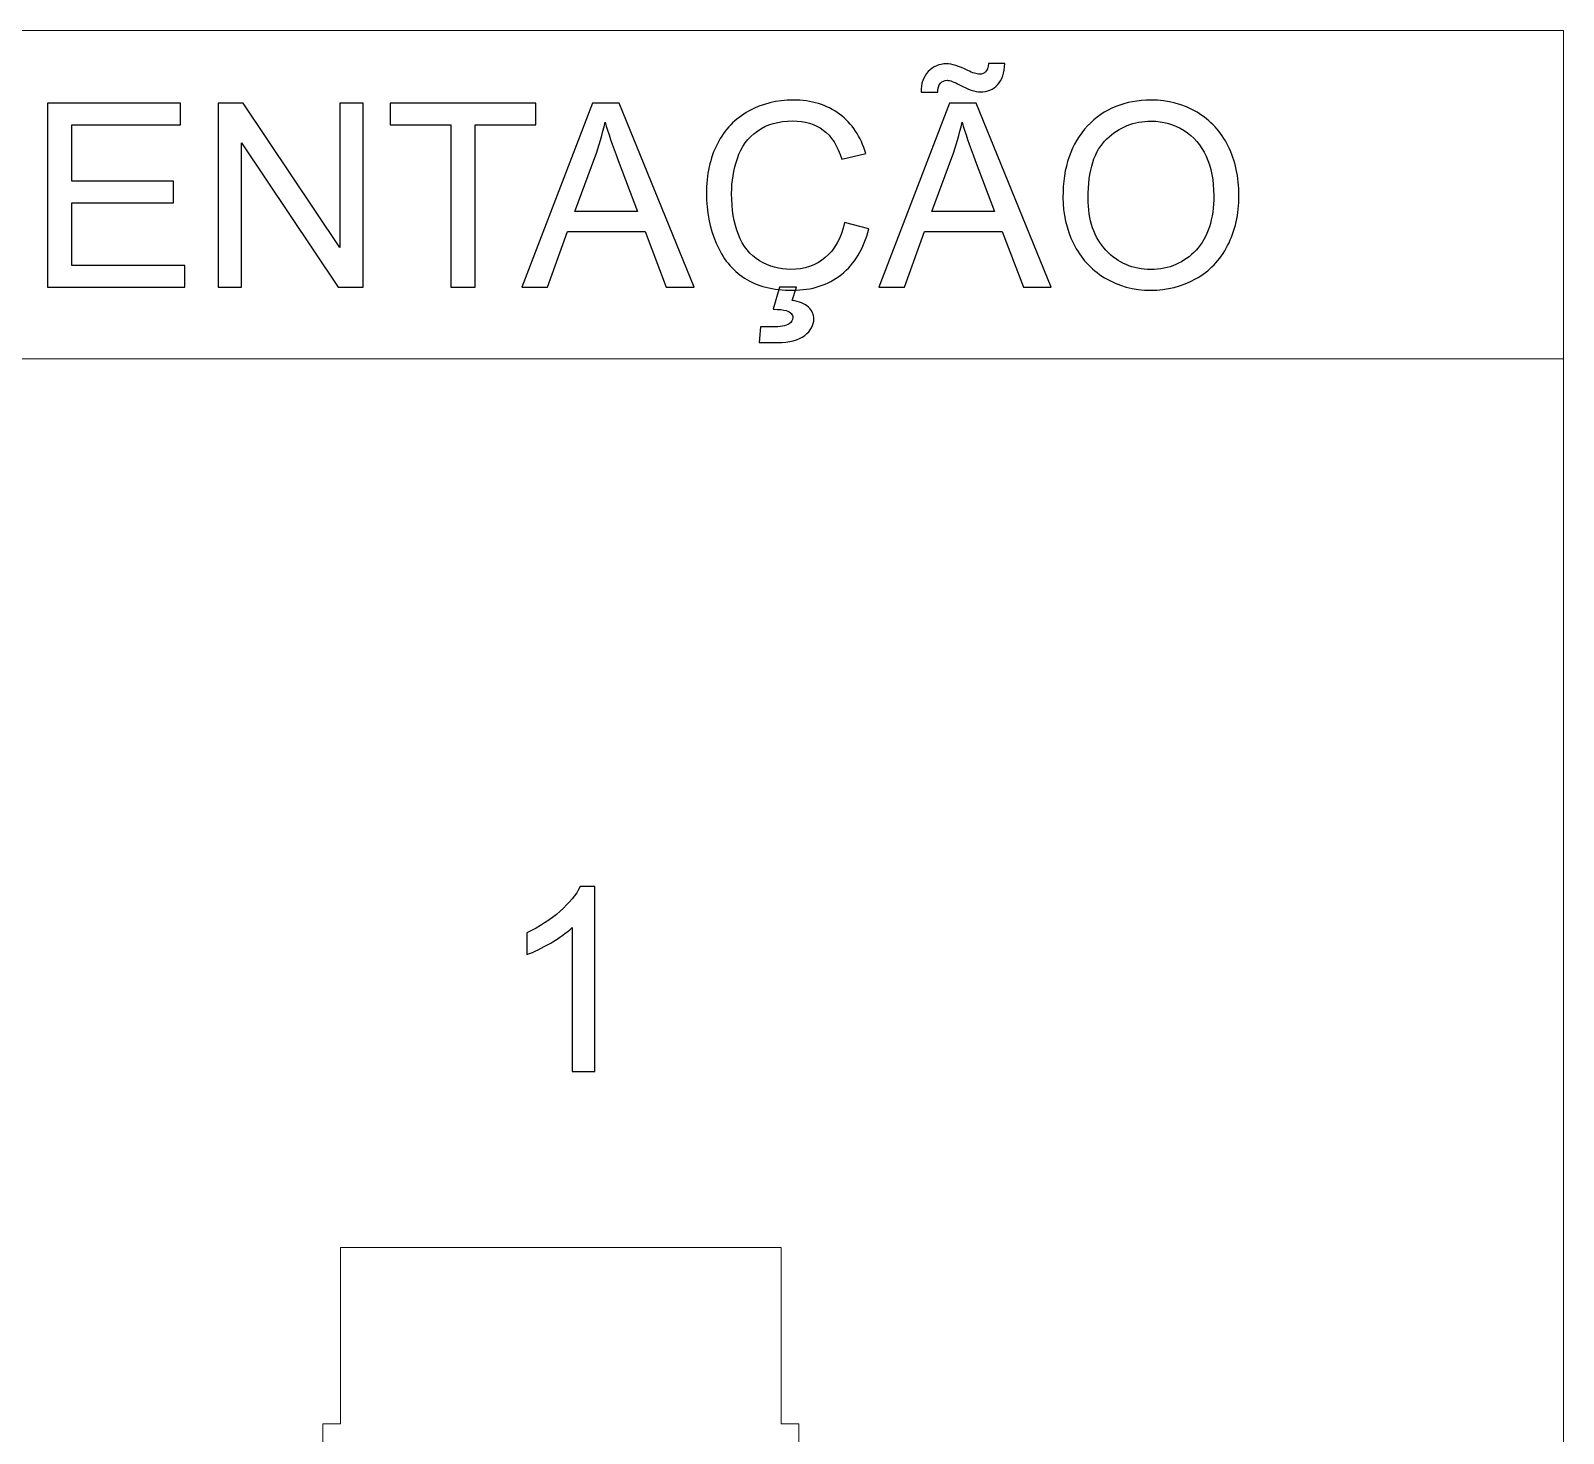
# Model space of a CAD drawing. Header units: millimetres. Extents: x -1108 to 1108, y -396 to 396.
# Drawn here: x -870.8 to -610, y 6.7 to 245.5 of the extents above; entities that cross this region are included whole.
import ezdxf

# ---------------------------------------------------------------- set-up
doc = ezdxf.new("R2010")
doc.units = ezdxf.units.MM
doc.header["$MEASUREMENT"] = 0
doc.layers.add('Camada 1', color=7, linetype='Continuous')

msp = doc.modelspace()

# ---------------------------------------------------------------- linework, layer by layer
at = {"layer": 'Camada 1', "color": 142, "lineweight": 20}
for points in [[(-1107.8629, -367.4546), (-610.0229, -367.4546), (-610.0229, 245.5324), (-1107.8629, 245.5324), (-1107.8629, -367.4546)], [(-1107.8629, 189.6526), (-610.0229, 189.6526), (-610.0229, 245.5324), (-1107.8629, 245.5324), (-1107.8629, 189.6526)]]:
    msp.add_lwpolyline(points, close=True, dxfattribs=at)
at = {"layer": 'Camada 1', "color": 142}
for points, knots in [([(-719.3247, 235.0647), (-719.3393, 236.5299), (-718.9311, 237.6962), (-718.1074, 238.5709), (-718.1074, 238.5709), (-717.2983, 239.4383), (-716.2559, 239.8757), (-714.9876, 239.8757), (-714.9876, 239.8757), (-714.1056, 239.8757), (-712.9029, 239.5039), (-711.3867, 238.7531), (-711.3867, 238.7531), (-710.5485, 238.3376), (-709.8778, 238.1262), (-709.3822, 238.1262), (-709.3822, 238.1262), (-708.923, 238.1262), (-708.5731, 238.2501), (-708.3325, 238.498), (-708.3325, 238.498), (-708.092, 238.7385), (-707.9243, 239.2342), (-707.8223, 239.9631), (-707.8223, 239.9631), (-707.8223, 239.9631), (-705.0669, 239.9631), (-705.0669, 239.9631), (-705.0669, 239.9631), (-705.1107, 238.3449), (-705.5189, 237.1349), (-706.2915, 236.3258), (-706.2915, 236.3258), (-707.0642, 235.5167), (-708.041, 235.1085), (-709.2364, 235.1085), (-709.2364, 235.1085), (-710.1257, 235.1085), (-711.3065, 235.5094), (-712.7644, 236.3039), (-712.7644, 236.3039), (-713.7193, 236.8215), (-714.419, 237.0766), (-714.8637, 237.0766), (-714.8637, 237.0766), (-715.3448, 237.0766), (-715.7384, 236.9089), (-716.03, 236.5663), (-716.03, 236.5663), (-716.3434, 236.231), (-716.4965, 235.7281), (-716.4819, 235.0647), (-716.4819, 235.0647), (-716.4819, 235.0647), (-719.3247, 235.0647), (-719.3247, 235.0647)], [0, 0, 0, 0, 0.06666667, 0.06666667, 0.06666667, 0.06666667, 0.13333333, 0.13333333, 0.13333333, 0.13333333, 0.2, 0.2, 0.2, 0.2, 0.26666667, 0.26666667, 0.26666667, 0.26666667, 0.33333333, 0.33333333, 0.33333333, 0.33333333, 0.4, 0.4, 0.4, 0.4, 0.46666667, 0.46666667, 0.46666667, 0.46666667, 0.53333333, 0.53333333, 0.53333333, 0.53333333, 0.6, 0.6, 0.6, 0.6, 0.66666667, 0.66666667, 0.66666667, 0.66666667, 0.73333333, 0.73333333, 0.73333333, 0.73333333, 0.8, 0.8, 0.8, 0.8, 0.86666667, 0.86666667, 0.86666667, 0.86666667, 1, 1, 1, 1]), ([(-867.9817, 201.8695), (-867.9817, 201.8695), (-867.9817, 233.1841), (-867.9817, 233.1841), (-867.9817, 233.1841), (-867.9817, 233.1841), (-845.3704, 233.1841), (-845.3704, 233.1841), (-845.3704, 233.1841), (-845.3704, 233.1841), (-845.3704, 229.5103), (-845.3704, 229.5103), (-845.3704, 229.5103), (-845.3704, 229.5103), (-863.8268, 229.5103), (-863.8268, 229.5103), (-863.8268, 229.5103), (-863.8268, 229.5103), (-863.8268, 219.8885), (-863.8268, 219.8885), (-863.8268, 219.8885), (-863.8268, 219.8885), (-846.5513, 219.8885), (-846.5513, 219.8885), (-846.5513, 219.8885), (-846.5513, 219.8885), (-846.5513, 216.2147), (-846.5513, 216.2147), (-846.5513, 216.2147), (-846.5513, 216.2147), (-863.8268, 216.2147), (-863.8268, 216.2147), (-863.8268, 216.2147), (-863.8268, 216.2147), (-863.8268, 205.5433), (-863.8268, 205.5433), (-863.8268, 205.5433), (-863.8268, 205.5433), (-844.6269, 205.5433), (-844.6269, 205.5433), (-844.6269, 205.5433), (-844.6269, 205.5433), (-844.6269, 201.8695), (-844.6269, 201.8695), (-844.6269, 201.8695), (-844.6269, 201.8695), (-867.9817, 201.8695), (-867.9817, 201.8695)], [0, 0, 0, 0, 0.07692308, 0.07692308, 0.07692308, 0.07692308, 0.15384615, 0.15384615, 0.15384615, 0.15384615, 0.23076923, 0.23076923, 0.23076923, 0.23076923, 0.30769231, 0.30769231, 0.30769231, 0.30769231, 0.38461538, 0.38461538, 0.38461538, 0.38461538, 0.46153846, 0.46153846, 0.46153846, 0.46153846, 0.53846154, 0.53846154, 0.53846154, 0.53846154, 0.61538462, 0.61538462, 0.61538462, 0.61538462, 0.69230769, 0.69230769, 0.69230769, 0.69230769, 0.76923077, 0.76923077, 0.76923077, 0.76923077, 0.84615385, 0.84615385, 0.84615385, 0.84615385, 1, 1, 1, 1]), ([(-838.9413, 201.8695), (-838.9413, 201.8695), (-838.9413, 233.1841), (-838.9413, 233.1841), (-838.9413, 233.1841), (-838.9413, 233.1841), (-834.6844, 233.1841), (-834.6844, 233.1841), (-834.6844, 233.1841), (-834.6844, 233.1841), (-818.2544, 208.6048), (-818.2544, 208.6048), (-818.2544, 208.6048), (-818.2544, 208.6048), (-818.2544, 233.1841), (-818.2544, 233.1841), (-818.2544, 233.1841), (-818.2544, 233.1841), (-814.2745, 233.1841), (-814.2745, 233.1841), (-814.2745, 233.1841), (-814.2745, 233.1841), (-814.2745, 201.8695), (-814.2745, 201.8695), (-814.2745, 201.8695), (-814.2745, 201.8695), (-818.5314, 201.8695), (-818.5314, 201.8695), (-818.5314, 201.8695), (-818.5314, 201.8695), (-834.9614, 226.4489), (-834.9614, 226.4489), (-834.9614, 226.4489), (-834.9614, 226.4489), (-834.9614, 201.8695), (-834.9614, 201.8695), (-834.9614, 201.8695), (-834.9614, 201.8695), (-838.9413, 201.8695), (-838.9413, 201.8695)], [0, 0, 0, 0, 0.09090909, 0.09090909, 0.09090909, 0.09090909, 0.18181818, 0.18181818, 0.18181818, 0.18181818, 0.27272727, 0.27272727, 0.27272727, 0.27272727, 0.36363636, 0.36363636, 0.36363636, 0.36363636, 0.45454545, 0.45454545, 0.45454545, 0.45454545, 0.54545455, 0.54545455, 0.54545455, 0.54545455, 0.63636364, 0.63636364, 0.63636364, 0.63636364, 0.72727273, 0.72727273, 0.72727273, 0.72727273, 0.81818182, 0.81818182, 0.81818182, 0.81818182, 1, 1, 1, 1]), ([(-799.3534, 201.8695), (-799.3534, 201.8695), (-799.3534, 229.5103), (-799.3534, 229.5103), (-799.3534, 229.5103), (-799.3534, 229.5103), (-809.675, 229.5103), (-809.675, 229.5103), (-809.675, 229.5103), (-809.675, 229.5103), (-809.675, 233.1841), (-809.675, 233.1841), (-809.675, 233.1841), (-809.675, 233.1841), (-784.877, 233.1841), (-784.877, 233.1841), (-784.877, 233.1841), (-784.877, 233.1841), (-784.877, 229.5103), (-784.877, 229.5103), (-784.877, 229.5103), (-784.877, 229.5103), (-795.1985, 229.5103), (-795.1985, 229.5103), (-795.1985, 229.5103), (-795.1985, 229.5103), (-795.1985, 201.8695), (-795.1985, 201.8695), (-795.1985, 201.8695), (-795.1985, 201.8695), (-799.3534, 201.8695), (-799.3534, 201.8695)], [0, 0, 0, 0, 0.11111111, 0.11111111, 0.11111111, 0.11111111, 0.22222222, 0.22222222, 0.22222222, 0.22222222, 0.33333333, 0.33333333, 0.33333333, 0.33333333, 0.44444444, 0.44444444, 0.44444444, 0.44444444, 0.55555556, 0.55555556, 0.55555556, 0.55555556, 0.66666667, 0.66666667, 0.66666667, 0.66666667, 0.77777778, 0.77777778, 0.77777778, 0.77777778, 1, 1, 1, 1]), ([(-787.2751, 201.8695), (-787.2751, 201.8695), (-775.2624, 233.1841), (-775.2624, 233.1841), (-775.2624, 233.1841), (-775.2624, 233.1841), (-770.7066, 233.1841), (-770.7066, 233.1841), (-770.7066, 233.1841), (-770.7066, 233.1841), (-757.9577, 201.8695), (-757.9577, 201.8695), (-757.9577, 201.8695), (-757.9577, 201.8695), (-762.6739, 201.8695), (-762.6739, 201.8695), (-762.6739, 201.8695), (-762.6739, 201.8695), (-766.2966, 211.3601), (-766.2966, 211.3601), (-766.2966, 211.3601), (-766.2966, 211.3601), (-779.4829, 211.3601), (-779.4829, 211.3601), (-779.4829, 211.3601), (-779.4829, 211.3601), (-782.8797, 201.8695), (-782.8797, 201.8695), (-782.8797, 201.8695), (-782.8797, 201.8695), (-787.2751, 201.8695), (-787.2751, 201.8695)], [0, 0, 0, 0, 0.11111111, 0.11111111, 0.11111111, 0.11111111, 0.22222222, 0.22222222, 0.22222222, 0.22222222, 0.33333333, 0.33333333, 0.33333333, 0.33333333, 0.44444444, 0.44444444, 0.44444444, 0.44444444, 0.55555556, 0.55555556, 0.55555556, 0.55555556, 0.66666667, 0.66666667, 0.66666667, 0.66666667, 0.77777778, 0.77777778, 0.77777778, 0.77777778, 1, 1, 1, 1]), ([(-732.3652, 212.8544), (-732.3652, 212.8544), (-728.2103, 211.8047), (-728.2103, 211.8047), (-728.2103, 211.8047), (-729.0777, 208.4007), (-730.6376, 205.813), (-732.89, 204.0271), (-732.89, 204.0271), (-735.1424, 202.2413), (-737.8977, 201.3447), (-741.156, 201.3447), (-741.156, 201.3447), (-744.5236, 201.3447), (-747.2644, 202.0299), (-749.3783, 203.4075), (-749.3783, 203.4075), (-751.4922, 204.7779), (-753.0958, 206.7679), (-754.1965, 209.3701), (-754.1965, 209.3701), (-755.2971, 211.9797), (-755.8511, 214.7715), (-755.8511, 217.7601), (-755.8511, 217.7601), (-755.8511, 221.0184), (-755.2315, 223.8612), (-753.9851, 226.2885), (-753.9851, 226.2885), (-752.7386, 228.7158), (-750.9673, 230.56), (-748.6712, 231.821), (-748.6712, 231.821), (-746.3751, 233.0821), (-743.8457, 233.7089), (-741.0904, 233.7089), (-741.0904, 233.7089), (-737.956, 233.7089), (-735.3246, 232.9144), (-733.1961, 231.3181), (-733.1961, 231.3181), (-731.0604, 229.7217), (-729.5734, 227.4839), (-728.7351, 224.5974), (-728.7351, 224.5974), (-728.7351, 224.5974), (-732.8025, 223.6352), (-732.8025, 223.6352), (-732.8025, 223.6352), (-733.5242, 225.9094), (-734.5811, 227.5714), (-735.9588, 228.6065), (-735.9588, 228.6065), (-737.3364, 229.6488), (-739.0713, 230.1664), (-741.1633, 230.1664), (-741.1633, 230.1664), (-743.5614, 230.1664), (-745.5733, 229.5905), (-747.1842, 228.4388), (-747.1842, 228.4388), (-748.7951, 227.2871), (-749.9323, 225.7345), (-750.581, 223.7956), (-750.581, 223.7956), (-751.237, 221.8493), (-751.565, 219.8448), (-751.565, 217.7819), (-751.565, 217.7819), (-751.565, 215.1214), (-751.1787, 212.7961), (-750.4061, 210.8134), (-750.4061, 210.8134), (-749.6334, 208.8234), (-748.4307, 207.3437), (-746.7979, 206.3597), (-746.7979, 206.3597), (-745.1651, 205.3756), (-743.4011, 204.8872), (-741.4986, 204.8872), (-741.4986, 204.8872), (-739.1806, 204.8872), (-737.2271, 205.5579), (-735.6235, 206.8918), (-735.6235, 206.8918), (-734.0198, 208.233), (-732.9337, 210.2157), (-732.3652, 212.8544)], [0, 0, 0, 0, 0.04347826, 0.04347826, 0.04347826, 0.04347826, 0.08695652, 0.08695652, 0.08695652, 0.08695652, 0.13043478, 0.13043478, 0.13043478, 0.13043478, 0.17391304, 0.17391304, 0.17391304, 0.17391304, 0.2173913, 0.2173913, 0.2173913, 0.2173913, 0.26086957, 0.26086957, 0.26086957, 0.26086957, 0.30434783, 0.30434783, 0.30434783, 0.30434783, 0.34782609, 0.34782609, 0.34782609, 0.34782609, 0.39130435, 0.39130435, 0.39130435, 0.39130435, 0.43478261, 0.43478261, 0.43478261, 0.43478261, 0.47826087, 0.47826087, 0.47826087, 0.47826087, 0.52173913, 0.52173913, 0.52173913, 0.52173913, 0.56521739, 0.56521739, 0.56521739, 0.56521739, 0.60869565, 0.60869565, 0.60869565, 0.60869565, 0.65217391, 0.65217391, 0.65217391, 0.65217391, 0.69565217, 0.69565217, 0.69565217, 0.69565217, 0.73913043, 0.73913043, 0.73913043, 0.73913043, 0.7826087, 0.7826087, 0.7826087, 0.7826087, 0.82608696, 0.82608696, 0.82608696, 0.82608696, 0.86956522, 0.86956522, 0.86956522, 0.86956522, 0.91304348, 0.91304348, 0.91304348, 0.91304348, 1, 1, 1, 1]), ([(-726.5192, 201.8695), (-726.5192, 201.8695), (-714.5065, 233.1841), (-714.5065, 233.1841), (-714.5065, 233.1841), (-714.5065, 233.1841), (-709.9507, 233.1841), (-709.9507, 233.1841), (-709.9507, 233.1841), (-709.9507, 233.1841), (-697.2018, 201.8695), (-697.2018, 201.8695), (-697.2018, 201.8695), (-697.2018, 201.8695), (-701.918, 201.8695), (-701.918, 201.8695), (-701.918, 201.8695), (-701.918, 201.8695), (-705.5407, 211.3601), (-705.5407, 211.3601), (-705.5407, 211.3601), (-705.5407, 211.3601), (-718.727, 211.3601), (-718.727, 211.3601), (-718.727, 211.3601), (-718.727, 211.3601), (-722.1238, 201.8695), (-722.1238, 201.8695), (-722.1238, 201.8695), (-722.1238, 201.8695), (-726.5192, 201.8695), (-726.5192, 201.8695)], [0, 0, 0, 0, 0.11111111, 0.11111111, 0.11111111, 0.11111111, 0.22222222, 0.22222222, 0.22222222, 0.22222222, 0.33333333, 0.33333333, 0.33333333, 0.33333333, 0.44444444, 0.44444444, 0.44444444, 0.44444444, 0.55555556, 0.55555556, 0.55555556, 0.55555556, 0.66666667, 0.66666667, 0.66666667, 0.66666667, 0.77777778, 0.77777778, 0.77777778, 0.77777778, 1, 1, 1, 1]), ([(-695.1827, 217.1113), (-695.1827, 222.3013), (-693.7832, 226.3687), (-690.9914, 229.3062), (-690.9914, 229.3062), (-688.1996, 232.2438), (-684.5987, 233.7089), (-680.1814, 233.7089), (-680.1814, 233.7089), (-677.2876, 233.7089), (-674.6853, 233.0165), (-672.3601, 231.6388), (-672.3601, 231.6388), (-670.0421, 230.2611), (-668.2708, 228.3368), (-667.0535, 225.8657), (-667.0535, 225.8657), (-665.8362, 223.4019), (-665.2239, 220.6029), (-665.2239, 217.4758), (-665.2239, 217.4758), (-665.2239, 214.305), (-665.8653, 211.4622), (-667.1482, 208.9619), (-667.1482, 208.9619), (-668.4311, 206.4544), (-670.2462, 204.5592), (-672.5933, 203.2763), (-672.5933, 203.2763), (-674.9477, 201.9861), (-677.4844, 201.3447), (-680.2033, 201.3447), (-680.2033, 201.3447), (-683.1554, 201.3447), (-685.7869, 202.059), (-688.1121, 203.4804), (-688.1121, 203.4804), (-690.4301, 204.9018), (-692.1941, 206.8408), (-693.3895, 209.3045), (-693.3895, 209.3045), (-694.585, 211.761), (-695.1827, 214.3633), (-695.1827, 217.1113)], [0, 0, 0, 0, 0.08333333, 0.08333333, 0.08333333, 0.08333333, 0.16666667, 0.16666667, 0.16666667, 0.16666667, 0.25, 0.25, 0.25, 0.25, 0.33333333, 0.33333333, 0.33333333, 0.33333333, 0.41666667, 0.41666667, 0.41666667, 0.41666667, 0.5, 0.5, 0.5, 0.5, 0.58333333, 0.58333333, 0.58333333, 0.58333333, 0.66666667, 0.66666667, 0.66666667, 0.66666667, 0.75, 0.75, 0.75, 0.75, 0.83333333, 0.83333333, 0.83333333, 0.83333333, 1, 1, 1, 1]), ([(-778.2656, 214.7277), (-778.2656, 214.7277), (-767.5941, 214.7277), (-767.5941, 214.7277), (-767.5941, 214.7277), (-767.5941, 214.7277), (-770.8597, 223.4092), (-770.8597, 223.4092), (-770.8597, 223.4092), (-771.8438, 226.0479), (-772.5873, 228.2274), (-773.1048, 229.9477), (-773.1048, 229.9477), (-773.5349, 227.9067), (-774.1107, 225.9022), (-774.8324, 223.9195), (-774.8324, 223.9195), (-774.8324, 223.9195), (-778.2656, 214.7277), (-778.2656, 214.7277)], [0, 0, 0, 0, 0.16666667, 0.16666667, 0.16666667, 0.16666667, 0.33333333, 0.33333333, 0.33333333, 0.33333333, 0.5, 0.5, 0.5, 0.5, 0.66666667, 0.66666667, 0.66666667, 0.66666667, 1, 1, 1, 1]), ([(-717.5097, 214.7277), (-717.5097, 214.7277), (-706.8382, 214.7277), (-706.8382, 214.7277), (-706.8382, 214.7277), (-706.8382, 214.7277), (-710.1038, 223.4092), (-710.1038, 223.4092), (-710.1038, 223.4092), (-711.0879, 226.0479), (-711.8314, 228.2274), (-712.3489, 229.9477), (-712.3489, 229.9477), (-712.779, 227.9067), (-713.3548, 225.9022), (-714.0765, 223.9195), (-714.0765, 223.9195), (-714.0765, 223.9195), (-717.5097, 214.7277), (-717.5097, 214.7277)], [0, 0, 0, 0, 0.16666667, 0.16666667, 0.16666667, 0.16666667, 0.33333333, 0.33333333, 0.33333333, 0.33333333, 0.5, 0.5, 0.5, 0.5, 0.66666667, 0.66666667, 0.66666667, 0.66666667, 1, 1, 1, 1]), ([(-690.8966, 217.0384), (-690.8966, 213.2699), (-689.8834, 210.3032), (-687.857, 208.1383), (-687.857, 208.1383), (-685.8306, 205.9733), (-683.2866, 204.8872), (-680.2252, 204.8872), (-680.2252, 204.8872), (-677.1054, 204.8872), (-674.5468, 205.9806), (-672.5277, 208.1674), (-672.5277, 208.1674), (-670.5159, 210.3542), (-669.51, 213.4594), (-669.51, 217.4831), (-669.51, 217.4831), (-669.51, 220.027), (-669.94, 222.2502), (-670.8002, 224.1454), (-670.8002, 224.1454), (-671.6603, 226.0407), (-672.9213, 227.5131), (-674.576, 228.5554), (-674.576, 228.5554), (-676.2379, 229.5978), (-678.0967, 230.1226), (-680.1596, 230.1226), (-680.1596, 230.1226), (-683.0898, 230.1226), (-685.6119, 229.1167), (-687.7258, 227.1049), (-687.7258, 227.1049), (-689.8397, 225.0931), (-690.8966, 221.74), (-690.8966, 217.0384)], [0, 0, 0, 0, 0.1, 0.1, 0.1, 0.1, 0.2, 0.2, 0.2, 0.2, 0.3, 0.3, 0.3, 0.3, 0.4, 0.4, 0.4, 0.4, 0.5, 0.5, 0.5, 0.5, 0.6, 0.6, 0.6, 0.6, 0.7, 0.7, 0.7, 0.7, 0.8, 0.8, 0.8, 0.8, 1, 1, 1, 1]), ([(-744.4945, 198.1082), (-744.4945, 198.1082), (-743.3865, 201.8695), (-743.3865, 201.8695), (-743.3865, 201.8695), (-743.3865, 201.8695), (-740.5437, 201.8695), (-740.5437, 201.8695), (-740.5437, 201.8695), (-740.5437, 201.8695), (-741.2508, 199.5953), (-741.2508, 199.5953), (-741.2508, 199.5953), (-740.0335, 199.4495), (-739.115, 199.0777), (-738.4954, 198.4727), (-738.4954, 198.4727), (-737.8758, 197.875), (-737.5697, 197.2044), (-737.5697, 196.4682), (-737.5697, 196.4682), (-737.5697, 195.4039), (-738.0872, 194.4636), (-739.1223, 193.6472), (-739.1223, 193.6472), (-740.1501, 192.8308), (-741.71, 192.4226), (-743.7874, 192.4226), (-743.7874, 192.4226), (-744.961, 192.4226), (-745.9961, 192.4226), (-746.8853, 192.4226), (-746.8853, 192.4226), (-746.8853, 192.4226), (-746.6667, 195.1342), (-746.6667, 195.1342), (-746.6667, 195.1342), (-745.7409, 195.1051), (-745.0703, 195.0905), (-744.633, 195.0905), (-744.633, 195.0905), (-743.2845, 195.0905), (-742.3296, 195.2727), (-741.7829, 195.6445), (-741.7829, 195.6445), (-741.3674, 195.9288), (-741.156, 196.2714), (-741.156, 196.6868), (-741.156, 196.6868), (-741.156, 196.942), (-741.2362, 197.1679), (-741.4038, 197.3647), (-741.4038, 197.3647), (-741.5642, 197.5616), (-741.8631, 197.7365), (-742.3004, 197.875), (-742.3004, 197.875), (-742.7451, 198.0135), (-743.474, 198.0937), (-744.4945, 198.1082)], [0, 0, 0, 0, 0.0625, 0.0625, 0.0625, 0.0625, 0.125, 0.125, 0.125, 0.125, 0.1875, 0.1875, 0.1875, 0.1875, 0.25, 0.25, 0.25, 0.25, 0.3125, 0.3125, 0.3125, 0.3125, 0.375, 0.375, 0.375, 0.375, 0.4375, 0.4375, 0.4375, 0.4375, 0.5, 0.5, 0.5, 0.5, 0.5625, 0.5625, 0.5625, 0.5625, 0.625, 0.625, 0.625, 0.625, 0.6875, 0.6875, 0.6875, 0.6875, 0.75, 0.75, 0.75, 0.75, 0.8125, 0.8125, 0.8125, 0.8125, 0.875, 0.875, 0.875, 0.875, 1, 1, 1, 1]), ([(-774.8525, 68.366), (-774.8525, 68.366), (-778.7012, 68.366), (-778.7012, 68.366), (-778.7012, 68.366), (-778.7012, 68.366), (-778.7012, 92.8725), (-778.7012, 92.8725), (-778.7012, 92.8725), (-779.627, 91.9832), (-780.8443, 91.1012), (-782.3458, 90.2192), (-782.3458, 90.2192), (-783.8474, 89.3372), (-785.2032, 88.6739), (-786.3987, 88.2365), (-786.3987, 88.2365), (-786.3987, 88.2365), (-786.3987, 91.954), (-786.3987, 91.954), (-786.3987, 91.954), (-784.2483, 92.9599), (-782.3677, 94.1845), (-780.7568, 95.6278), (-780.7568, 95.6278), (-779.1459, 97.0638), (-778.0014, 98.456), (-777.3308, 99.8118), (-777.3308, 99.8118), (-777.3308, 99.8118), (-774.8525, 99.8118), (-774.8525, 99.8118), (-774.8525, 99.8118), (-774.8525, 99.8118), (-774.8525, 68.366), (-774.8525, 68.366)], [0, 0, 0, 0, 0.1, 0.1, 0.1, 0.1, 0.2, 0.2, 0.2, 0.2, 0.3, 0.3, 0.3, 0.3, 0.4, 0.4, 0.4, 0.4, 0.5, 0.5, 0.5, 0.5, 0.6, 0.6, 0.6, 0.6, 0.7, 0.7, 0.7, 0.7, 0.8, 0.8, 0.8, 0.8, 1, 1, 1, 1])]:
    msp.add_open_spline(points, degree=3, knots=knots, dxfattribs=at)
at = {"layer": 'Camada 1', "color": 142, "lineweight": 20}
msp.add_open_spline([(-662.1256, -79.3207), (-662.1256, -79.3207), (-740.1256, -79.3207), (-740.1256, -79.3207), (-740.1256, -79.3207), (-740.1256, -79.3207), (-740.1256, 8.366), (-740.1256, 8.366), (-740.1256, 8.366), (-740.1256, 8.366), (-743.1256, 8.366), (-743.1256, 8.366), (-743.1256, 8.366), (-743.1256, 8.366), (-743.1256, 38.366), (-743.1256, 38.366), (-743.1256, 38.366), (-743.1256, 38.366), (-818.1256, 38.366), (-818.1256, 38.366), (-818.1256, 38.366), (-818.1256, 38.366), (-818.1256, 8.366), (-818.1256, 8.366), (-818.1256, 8.366), (-818.1256, 8.366), (-821.1256, 8.366), (-821.1256, 8.366), (-821.1256, 8.366), (-821.1256, 8.366), (-821.1256, -86.2542), (-821.1256, -86.2542), (-821.1256, -86.2542), (-821.1256, -86.2542), (-818.1256, -86.2542), (-818.1256, -86.2542), (-818.1256, -86.2542), (-818.1256, -86.2542), (-818.1256, -111.2542), (-818.1256, -111.2542), (-818.1256, -111.2542), (-818.1256, -111.2542), (-821.1256, -111.2542), (-821.1256, -111.2542), (-821.1256, -111.2542), (-821.1256, -111.2542), (-821.1256, -130.9674), (-821.1256, -130.9674), (-821.1256, -130.9674), (-821.1256, -130.9674), (-896.1256, -130.9674), (-896.1256, -130.9674), (-896.1256, -130.9674), (-896.1256, -130.9674), (-896.1256, -86.2542), (-896.1256, -86.2542), (-896.1256, -86.2542), (-896.1256, -86.2542), (-899.1256, -86.2542), (-899.1256, -86.2542), (-899.1256, -86.2542), (-899.1256, -86.2542), (-899.1256, -56.2542), (-899.1256, -56.2542), (-899.1256, -56.2542), (-899.1256, -56.2542), (-896.1256, -56.2542), (-896.1256, -56.2542), (-896.1256, -56.2542), (-896.1256, -56.2542), (-896.1256, 68.4793), (-896.1256, 68.4793), (-896.1256, 68.4793), (-896.1256, 68.4793), (-899.1256, 68.4793), (-899.1256, 68.4793), (-899.1256, 68.4793), (-899.1256, 68.4793), (-899.1256, 98.4793), (-899.1256, 98.4793), (-899.1256, 98.4793), (-899.1256, 98.4793), (-974.1256, 98.4793), (-974.1256, 98.4793), (-974.1256, 98.4793), (-974.1256, 98.4793), (-974.1256, 68.4793), (-974.1256, 68.4793), (-974.1256, 68.4793), (-974.1256, 68.4793), (-977.1256, 68.4793), (-977.1256, 68.4793), (-977.1256, 68.4793), (-977.1256, 68.4793), (-977.1256, -19.2074), (-977.1256, -19.2074), (-977.1256, -19.2074), (-977.1256, -19.2074), (-1055.1256, -19.2074), (-1055.1256, -19.2074), (-1055.1256, -19.2074), (-1055.1256, -19.2074), (-1055.1256, -56.2542), (-1055.1256, -56.2542), (-1055.1256, -56.2542), (-1055.1256, -56.2542), (-1052.1256, -56.2542), (-1052.1256, -56.2542), (-1052.1256, -56.2542), (-1052.1256, -56.2542), (-1052.1256, -86.2542), (-1052.1256, -86.2542), (-1052.1256, -86.2542), (-1052.1256, -86.2542), (-1055.1256, -86.2542), (-1055.1256, -86.2542), (-1055.1256, -86.2542), (-1055.1256, -86.2542), (-1055.1256, -210.9877), (-1055.1256, -210.9877), (-1055.1256, -210.9877), (-1055.1256, -210.9877), (-1052.1256, -210.9877), (-1052.1256, -210.9877), (-1052.1256, -210.9877), (-1052.1256, -210.9877), (-1052.1256, -240.9877), (-1052.1256, -240.9877), (-1052.1256, -240.9877), (-1052.1256, -240.9877), (-1055.1256, -240.9877), (-1055.1256, -240.9877), (-1055.1256, -240.9877), (-1055.1256, -240.9877), (-1055.1256, -296.9877), (-1055.1256, -296.9877), (-1055.1256, -296.9877), (-1055.1256, -296.9877), (-1051.0767, -296.9877), (-1051.0767, -296.9877), (-1051.0767, -296.9877), (-1051.0767, -296.9877), (-1051.0767, -290.9877), (-1051.0767, -290.9877), (-1051.0767, -290.9877), (-1050.5506, -279.242), (-1047.6932, -267.1254), (-1041.8955, -256.9517), (-1041.8955, -256.9517), (-1037.0186, -248.3937), (-1029.3874, -240.2998), (-1019.3663, -238.2707), (-1019.3663, -238.2707), (-1017.819, -237.9573), (-1016.2454, -237.7985), (-1014.6666, -237.7985), (-1014.6666, -237.7985), (-1013.0878, -237.7985), (-1011.5143, -237.9573), (-1009.967, -238.2706), (-1009.967, -238.2706), (-999.946, -240.2997), (-992.3148, -248.3936), (-987.4378, -256.9516), (-987.4378, -256.9516), (-981.6401, -267.1253), (-978.7827, -279.242), (-978.2566, -290.9877), (-978.2566, -290.9877), (-978.2566, -290.9877), (-978.2566, -296.9877), (-978.2566, -296.9877), (-978.2566, -296.9877), (-978.2566, -296.9877), (-973.0766, -296.9877), (-973.0766, -296.9877), (-973.0766, -296.9877), (-973.0766, -296.9877), (-973.0766, -290.9877), (-973.0766, -290.9877), (-973.0766, -290.9877), (-972.5505, -279.242), (-969.6931, -267.1254), (-963.8954, -256.9517), (-963.8954, -256.9517), (-959.0185, -248.3937), (-951.3873, -240.2998), (-941.3662, -238.2707), (-941.3662, -238.2707), (-939.8189, -237.9573), (-938.2453, -237.7985), (-936.6665, -237.7985), (-936.6665, -237.7985), (-935.0877, -237.7985), (-933.5142, -237.9573), (-931.9669, -238.2706), (-931.9669, -238.2706), (-921.9459, -240.2997), (-914.3147, -248.3936), (-909.4377, -256.9516), (-909.4377, -256.9516), (-903.64, -267.1253), (-900.7826, -279.242), (-900.2565, -290.9877), (-900.2565, -290.9877), (-900.2565, -290.9877), (-900.2565, -296.9877), (-900.2565, -296.9877), (-900.2565, -296.9877), (-900.2565, -296.9877), (-895.0765, -296.9877), (-895.0765, -296.9877), (-895.0765, -296.9877), (-895.0765, -296.9877), (-895.0765, -290.9877), (-895.0765, -290.9877), (-895.0765, -290.9877), (-894.5504, -279.242), (-891.693, -267.1254), (-885.8953, -256.9517), (-885.8953, -256.9517), (-881.0184, -248.3937), (-873.3872, -240.2998), (-863.3661, -238.2707), (-863.3661, -238.2707), (-861.8188, -237.9573), (-860.2452, -237.7985), (-858.6664, -237.7985), (-858.6664, -237.7985), (-857.0876, -237.7985), (-855.5141, -237.9573), (-853.9668, -238.2706), (-853.9668, -238.2706), (-843.9458, -240.2997), (-836.3146, -248.3936), (-831.4376, -256.9516), (-831.4376, -256.9516), (-825.6399, -267.1253), (-822.7825, -279.242), (-822.2564, -290.9877), (-822.2564, -290.9877), (-822.2564, -290.9877), (-822.2564, -296.9877), (-822.2564, -296.9877), (-822.2564, -296.9877), (-822.2564, -296.9877), (-817.0764, -296.9877), (-817.0764, -296.9877), (-817.0764, -296.9877), (-817.0764, -296.9877), (-817.0764, -290.9877), (-817.0764, -290.9877), (-817.0764, -290.9877), (-816.5503, -279.242), (-813.6929, -267.1254), (-807.8952, -256.9517), (-807.8952, -256.9517), (-803.0183, -248.3937), (-795.3871, -240.2998), (-785.366, -238.2707), (-785.366, -238.2707), (-783.8187, -237.9573), (-782.2451, -237.7985), (-780.6663, -237.7985), (-780.6663, -237.7985), (-779.0875, -237.7985), (-777.514, -237.9573), (-775.9667, -238.2706), (-775.9667, -238.2706), (-765.9457, -240.2997), (-758.3145, -248.3936), (-753.4375, -256.9516), (-753.4375, -256.9516), (-747.6398, -267.1253), (-744.7824, -279.242), (-744.2563, -290.9877), (-744.2563, -290.9877), (-744.2563, -290.9877), (-744.2563, -296.9877), (-744.2563, -296.9877), (-744.2563, -296.9877), (-744.2563, -296.9877), (-739.0763, -296.9877), (-739.0763, -296.9877), (-739.0763, -296.9877), (-739.0763, -296.9877), (-739.0763, -290.9877), (-739.0763, -290.9877), (-739.0763, -290.9877), (-738.5502, -279.242), (-735.6928, -267.1254), (-729.8951, -256.9517), (-729.8951, -256.9517), (-725.0182, -248.3937), (-717.387, -240.2998), (-707.3659, -238.2707), (-707.3659, -238.2707), (-705.8186, -237.9573), (-704.245, -237.7985), (-702.6662, -237.7985), (-702.6662, -237.7985), (-701.0874, -237.7985), (-699.5139, -237.9573), (-697.9666, -238.2706), (-697.9666, -238.2706), (-687.9456, -240.2997), (-680.3144, -248.3936), (-675.4374, -256.9516), (-675.4374, -256.9516), (-669.6397, -267.1253), (-666.7823, -279.242), (-666.2562, -290.9877), (-666.2562, -290.9877), (-666.2562, -290.9877), (-666.2562, -296.9877), (-666.2562, -296.9877), (-666.2562, -296.9877), (-666.2562, -296.9877), (-662.1256, -296.9877), (-662.1256, -296.9877), (-662.1256, -296.9877), (-662.1256, -296.9877), (-662.1256, -240.9877), (-662.1256, -240.9877), (-662.1256, -240.9877), (-662.1256, -240.9877), (-665.1256, -240.9877), (-665.1256, -240.9877), (-665.1256, -240.9877), (-665.1256, -240.9877), (-665.1256, -210.9877), (-665.1256, -210.9877), (-665.1256, -210.9877), (-665.1256, -210.9877), (-662.1256, -210.9877), (-662.1256, -210.9877), (-662.1256, -210.9877), (-662.1256, -210.9877), (-662.1256, -111.2542), (-662.1256, -111.2542), (-662.1256, -111.2542), (-662.1256, -111.2542), (-665.1256, -111.2542), (-665.1256, -111.2542), (-665.1256, -111.2542), (-665.1256, -111.2542), (-665.1256, -86.2542), (-665.1256, -86.2542), (-665.1256, -86.2542), (-665.1256, -86.2542), (-662.1256, -86.2542), (-662.1256, -86.2542), (-662.1256, -86.2542), (-662.1256, -86.2542), (-662.1256, -79.3207), (-662.1256, -79.3207)], degree=3, knots=[0, 0, 0, 0, 0.01111111, 0.01111111, 0.01111111, 0.01111111, 0.02222222, 0.02222222, 0.02222222, 0.02222222, 0.03333333, 0.03333333, 0.03333333, 0.03333333, 0.04444444, 0.04444444, 0.04444444, 0.04444444, 0.05555556, 0.05555556, 0.05555556, 0.05555556, 0.06666667, 0.06666667, 0.06666667, 0.06666667, 0.07777778, 0.07777778, 0.07777778, 0.07777778, 0.08888889, 0.08888889, 0.08888889, 0.08888889, 0.1, 0.1, 0.1, 0.1, 0.11111111, 0.11111111, 0.11111111, 0.11111111, 0.12222222, 0.12222222, 0.12222222, 0.12222222, 0.13333333, 0.13333333, 0.13333333, 0.13333333, 0.14444444, 0.14444444, 0.14444444, 0.14444444, 0.15555556, 0.15555556, 0.15555556, 0.15555556, 0.16666667, 0.16666667, 0.16666667, 0.16666667, 0.17777778, 0.17777778, 0.17777778, 0.17777778, 0.18888889, 0.18888889, 0.18888889, 0.18888889, 0.2, 0.2, 0.2, 0.2, 0.21111111, 0.21111111, 0.21111111, 0.21111111, 0.22222222, 0.22222222, 0.22222222, 0.22222222, 0.23333333, 0.23333333, 0.23333333, 0.23333333, 0.24444444, 0.24444444, 0.24444444, 0.24444444, 0.25555556, 0.25555556, 0.25555556, 0.25555556, 0.26666667, 0.26666667, 0.26666667, 0.26666667, 0.27777778, 0.27777778, 0.27777778, 0.27777778, 0.28888889, 0.28888889, 0.28888889, 0.28888889, 0.3, 0.3, 0.3, 0.3, 0.31111111, 0.31111111, 0.31111111, 0.31111111, 0.32222222, 0.32222222, 0.32222222, 0.32222222, 0.33333333, 0.33333333, 0.33333333, 0.33333333, 0.34444444, 0.34444444, 0.34444444, 0.34444444, 0.35555556, 0.35555556, 0.35555556, 0.35555556, 0.36666667, 0.36666667, 0.36666667, 0.36666667, 0.37777778, 0.37777778, 0.37777778, 0.37777778, 0.38888889, 0.38888889, 0.38888889, 0.38888889, 0.4, 0.4, 0.4, 0.4, 0.41111111, 0.41111111, 0.41111111, 0.41111111, 0.42222222, 0.42222222, 0.42222222, 0.42222222, 0.43333333, 0.43333333, 0.43333333, 0.43333333, 0.44444444, 0.44444444, 0.44444444, 0.44444444, 0.45555556, 0.45555556, 0.45555556, 0.45555556, 0.46666667, 0.46666667, 0.46666667, 0.46666667, 0.47777778, 0.47777778, 0.47777778, 0.47777778, 0.48888889, 0.48888889, 0.48888889, 0.48888889, 0.5, 0.5, 0.5, 0.5, 0.51111111, 0.51111111, 0.51111111, 0.51111111, 0.52222222, 0.52222222, 0.52222222, 0.52222222, 0.53333333, 0.53333333, 0.53333333, 0.53333333, 0.54444444, 0.54444444, 0.54444444, 0.54444444, 0.55555556, 0.55555556, 0.55555556, 0.55555556, 0.56666667, 0.56666667, 0.56666667, 0.56666667, 0.57777778, 0.57777778, 0.57777778, 0.57777778, 0.58888889, 0.58888889, 0.58888889, 0.58888889, 0.6, 0.6, 0.6, 0.6, 0.61111111, 0.61111111, 0.61111111, 0.61111111, 0.62222222, 0.62222222, 0.62222222, 0.62222222, 0.63333333, 0.63333333, 0.63333333, 0.63333333, 0.64444444, 0.64444444, 0.64444444, 0.64444444, 0.65555556, 0.65555556, 0.65555556, 0.65555556, 0.66666667, 0.66666667, 0.66666667, 0.66666667, 0.67777778, 0.67777778, 0.67777778, 0.67777778, 0.68888889, 0.68888889, 0.68888889, 0.68888889, 0.7, 0.7, 0.7, 0.7, 0.71111111, 0.71111111, 0.71111111, 0.71111111, 0.72222222, 0.72222222, 0.72222222, 0.72222222, 0.73333333, 0.73333333, 0.73333333, 0.73333333, 0.74444444, 0.74444444, 0.74444444, 0.74444444, 0.75555556, 0.75555556, 0.75555556, 0.75555556, 0.76666667, 0.76666667, 0.76666667, 0.76666667, 0.77777778, 0.77777778, 0.77777778, 0.77777778, 0.78888889, 0.78888889, 0.78888889, 0.78888889, 0.8, 0.8, 0.8, 0.8, 0.81111111, 0.81111111, 0.81111111, 0.81111111, 0.82222222, 0.82222222, 0.82222222, 0.82222222, 0.83333333, 0.83333333, 0.83333333, 0.83333333, 0.84444444, 0.84444444, 0.84444444, 0.84444444, 0.85555556, 0.85555556, 0.85555556, 0.85555556, 0.86666667, 0.86666667, 0.86666667, 0.86666667, 0.87777778, 0.87777778, 0.87777778, 0.87777778, 0.88888889, 0.88888889, 0.88888889, 0.88888889, 0.9, 0.9, 0.9, 0.9, 0.91111111, 0.91111111, 0.91111111, 0.91111111, 0.92222222, 0.92222222, 0.92222222, 0.92222222, 0.93333333, 0.93333333, 0.93333333, 0.93333333, 0.94444444, 0.94444444, 0.94444444, 0.94444444, 0.95555556, 0.95555556, 0.95555556, 0.95555556, 0.96666667, 0.96666667, 0.96666667, 0.96666667, 0.97777778, 0.97777778, 0.97777778, 0.97777778, 1, 1, 1, 1], dxfattribs=at)

doc.saveas('drawing.dxf')
